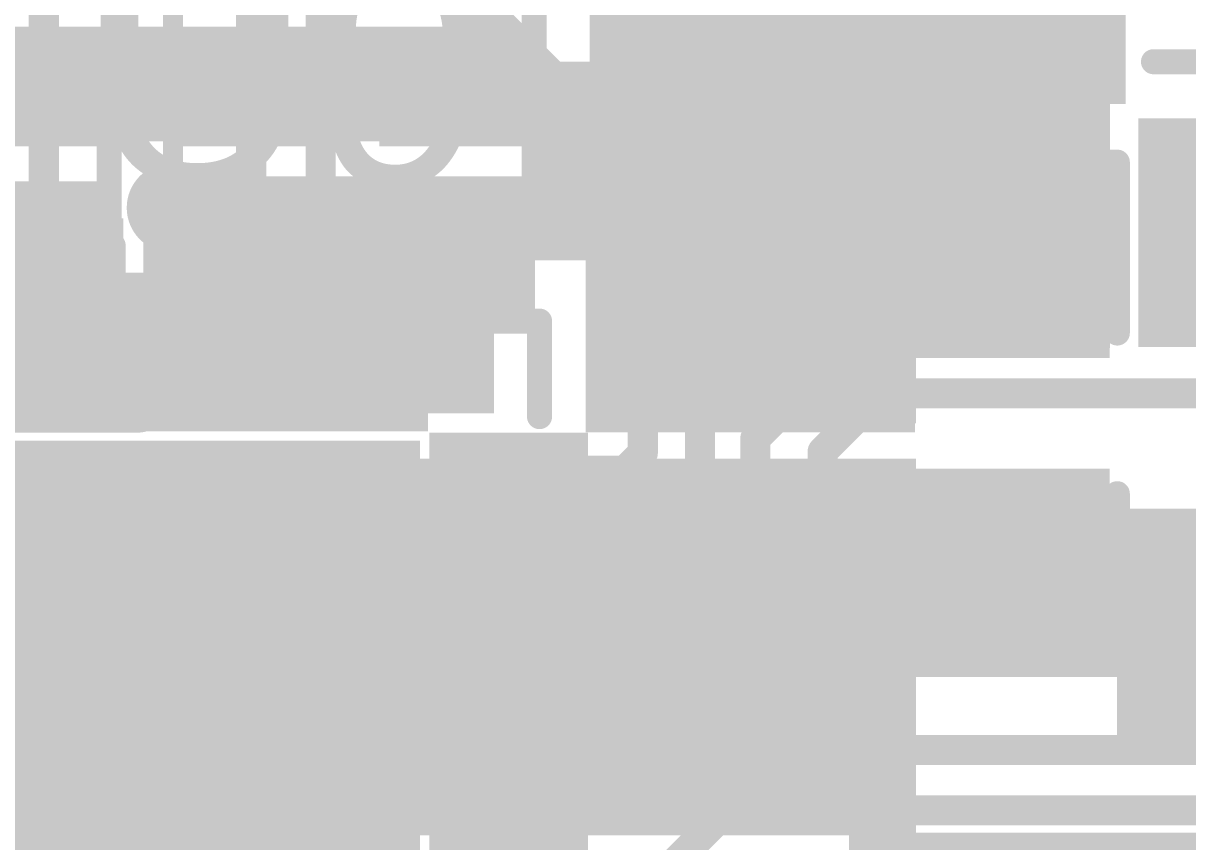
# Model space of a CAD drawing. Header units: millimetres. Extents: x -0.39 to 4.37, y -0.38 to 3.54.
# Drawn here: x 1.8051 to 2.0369, y 0.3816 to 0.5445 of the extents above; entities that cross this region are included whole.
import ezdxf

# ---------------------------------------------------------------- set-up
doc = ezdxf.new("R2010")
doc.units = ezdxf.units.MM
doc.header["$MEASUREMENT"] = 0
for name, color, linetype in [('BottomLayer', 5, 'Continuous'), ('BottomPaste', 16, 'Continuous'), ('BottomSolder', 6, 'Continuous'), ('TopLayer', 1, 'Continuous'), ('TopOverlay', 2, 'Continuous'), ('TopPaste', 8, 'Continuous'), ('TopSolder', 216, 'Continuous'), ('ViaHoleLayer', 16, 'Continuous')]:
    doc.layers.add(name, color=color, linetype=linetype)
doc.styles.add('Arial', font='', dxfattribs={"height": 0.2})
doc.styles.get('Arial').set_extended_font_data('Arial')

# ---------------------------------------------------------------- blocks, each defined once
blk = doc.blocks.new('MHP0302_2R2M_5')
at = {"layer": 'TopLayer'}
for points in [[(-0.08267715, 0.0393701), (-0.02362205, 0.0393701), (-0.02362205, -0.0393701), (-0.08267715, -0.0393701)], [(0.02362205, 0.0393701), (0.08267715, 0.0393701), (0.08267715, -0.0393701), (0.02362205, -0.0393701)]]:
    blk.add_hatch(color=1, dxfattribs=at).paths.add_polyline_path(points)
at = {"layer": 'TopPaste'}
for points in [[(-0.08267715, 0.0393701), (-0.02362205, 0.0393701), (-0.02362205, -0.0393701), (-0.08267715, -0.0393701)], [(0.02362205, 0.0393701), (0.08267715, 0.0393701), (0.08267715, -0.0393701), (0.02362205, -0.0393701)]]:
    blk.add_hatch(color=8, dxfattribs=at).paths.add_polyline_path(points)
at = {"layer": 'TopSolder'}
for points in [[(-0.08667715, 0.0433701), (-0.01962205, 0.0433701), (-0.01962205, -0.0433701), (-0.08667715, -0.0433701)], [(0.01962205, 0.0433701), (0.08667715, 0.0433701), (0.08667715, -0.0433701), (0.01962205, -0.0433701)]]:
    blk.add_hatch(color=216, dxfattribs=at).paths.add_polyline_path(points)
at = {"layer": 'TopOverlay', "const_width": 0.005}
for points in [[(-0.0639291, 0.0590551), (0, 0.0590551)], [(-0.0639291, 0.0590551), (-0.0639291, 0.0480709)], [(0, 0.0590551), (0.064, 0.0590551)], [(0.0639291, 0.0590551), (0.0639291, 0.0480709)], [(-0.0639291, -0.0480709), (-0.0639291, -0.0590551)], [(0.0639291, -0.0480709), (0.0639291, -0.0590551)], [(-0.0639291, -0.0590551), (0, -0.0590551)], [(0, -0.0590551), (0.064, -0.0590551)]]:
    blk.add_lwpolyline(points, dxfattribs=at)
at = {"layer": 'TopOverlay', "const_width": 0.0025}
for points in [[(-0.0651791, 0.0590551, 1), (-0.0626791, 0.0590551, 1)], [(-0.0651791, 0.0590551, 1), (-0.0626791, 0.0590551, 1)], [(-0.00125, 0.0590551, 1), (0.00125, 0.0590551, 1)], [(-0.00125, 0.0590551, 1), (0.00125, 0.0590551, 1)], [(0.0626791, 0.0590551, 1), (0.0651791, 0.0590551, 1)], [(0.06275, 0.0590551, 1), (0.06525, 0.0590551, 1)], [(-0.0651791, 0.0480709, 1), (-0.0626791, 0.0480709, 1)], [(0.0626791, 0.0480709, 1), (0.0651791, 0.0480709, 1)], [(-0.0651791, -0.0480709, 1), (-0.0626791, -0.0480709, 1)], [(0.0626791, -0.0480709, 1), (0.0651791, -0.0480709, 1)], [(-0.0651791, -0.0590551, 1), (-0.0626791, -0.0590551, 1)], [(-0.0651791, -0.0590551, 1), (-0.0626791, -0.0590551, 1)], [(-0.00125, -0.0590551, 1), (0.00125, -0.0590551, 1)], [(-0.00125, -0.0590551, 1), (0.00125, -0.0590551, 1)], [(0.0626791, -0.0590551, 1), (0.0651791, -0.0590551, 1)], [(0.06275, -0.0590551, 1), (0.06525, -0.0590551, 1)]]:
    blk.add_lwpolyline(points, format="xyb", close=True, dxfattribs=at)
blk = doc.blocks.new('68_QFN__7_7__323')
at = {"layer": 'TopLayer'}
for points in [[(-0.113779, 0.122047), (-0.113779, 0.145669), (-0.1066924, 0.145669), (-0.1066924, 0.122047)], [(-0.100001, 0.122047), (-0.100001, 0.145669), (-0.0929144, 0.145669), (-0.0929144, 0.122047)], [(-0.086221, 0.122047), (-0.086221, 0.145669), (-0.0791344, 0.145669), (-0.0791344, 0.122047)], [(-0.072441, 0.122047), (-0.072441, 0.145669), (-0.0653544, 0.145669), (-0.0653544, 0.122047)], [(-0.058661, 0.122047), (-0.058661, 0.145669), (-0.0515744, 0.145669), (-0.0515744, 0.122047)], [(-0.044881, 0.122047), (-0.044881, 0.145669), (-0.0377944, 0.145669), (-0.0377944, 0.122047)], [(-0.1456687, 0.1137793), (-0.1220467, 0.1137793), (-0.1220467, 0.1066927), (-0.1456687, 0.1066927)], [(0.112205, -0.1122047), (-0.1122044, -0.1122047), (-0.1122044, 0.1122047), (0.112205, 0.1122047)], [(-0.1456687, 0.0999993), (-0.1220467, 0.0999993), (-0.1220467, 0.0929127), (-0.1456687, 0.0929127)], [(-0.1456687, 0.0862213), (-0.1220467, 0.0862213), (-0.1220467, 0.0791347), (-0.1456687, 0.0791347)], [(-0.1456687, 0.0724413), (-0.1220467, 0.0724413), (-0.1220467, 0.0653547), (-0.1456687, 0.0653547)], [(-0.1456687, 0.0586613), (-0.1220467, 0.0586613), (-0.1220467, 0.0515747), (-0.1456687, 0.0515747)], [(-0.1456687, 0.0448813), (-0.1220467, 0.0448813), (-0.1220467, 0.0377947), (-0.1456687, 0.0377947)]]:
    blk.add_hatch(color=1, dxfattribs=at).paths.add_polyline_path(points)
at = {"layer": 'TopPaste'}
for points in [[(-0.113779, 0.122047), (-0.113779, 0.145669), (-0.1066924, 0.145669), (-0.1066924, 0.122047)], [(-0.100001, 0.122047), (-0.100001, 0.145669), (-0.0929144, 0.145669), (-0.0929144, 0.122047)], [(-0.086221, 0.122047), (-0.086221, 0.145669), (-0.0791344, 0.145669), (-0.0791344, 0.122047)], [(-0.072441, 0.122047), (-0.072441, 0.145669), (-0.0653544, 0.145669), (-0.0653544, 0.122047)], [(-0.058661, 0.122047), (-0.058661, 0.145669), (-0.0515744, 0.145669), (-0.0515744, 0.122047)], [(-0.044881, 0.122047), (-0.044881, 0.145669), (-0.0377944, 0.145669), (-0.0377944, 0.122047)], [(-0.1456687, 0.1137793), (-0.1220467, 0.1137793), (-0.1220467, 0.1066927), (-0.1456687, 0.1066927)], [(0.112205, -0.1122047), (-0.1122044, -0.1122047), (-0.1122044, 0.1122047), (0.112205, 0.1122047)], [(-0.1456687, 0.0999993), (-0.1220467, 0.0999993), (-0.1220467, 0.0929127), (-0.1456687, 0.0929127)], [(-0.1456687, 0.0862213), (-0.1220467, 0.0862213), (-0.1220467, 0.0791347), (-0.1456687, 0.0791347)], [(-0.1456687, 0.0724413), (-0.1220467, 0.0724413), (-0.1220467, 0.0653547), (-0.1456687, 0.0653547)], [(-0.1456687, 0.0586613), (-0.1220467, 0.0586613), (-0.1220467, 0.0515747), (-0.1456687, 0.0515747)], [(-0.1456687, 0.0448813), (-0.1220467, 0.0448813), (-0.1220467, 0.0377947), (-0.1456687, 0.0377947)]]:
    blk.add_hatch(color=8, dxfattribs=at).paths.add_polyline_path(points)
at = {"layer": 'TopSolder'}
for points in [[(-0.117779, 0.118047), (-0.117779, 0.149669), (-0.1026924, 0.149669), (-0.1026924, 0.118047)], [(-0.104001, 0.118047), (-0.104001, 0.149669), (-0.0889144, 0.149669), (-0.0889144, 0.118047)], [(-0.090221, 0.118047), (-0.090221, 0.149669), (-0.0751344, 0.149669), (-0.0751344, 0.118047)], [(-0.076441, 0.118047), (-0.076441, 0.149669), (-0.0613544, 0.149669), (-0.0613544, 0.118047)], [(-0.062661, 0.118047), (-0.062661, 0.149669), (-0.0475744, 0.149669), (-0.0475744, 0.118047)], [(-0.048881, 0.118047), (-0.048881, 0.149669), (-0.0337944, 0.149669), (-0.0337944, 0.118047)], [(-0.1496687, 0.1177793), (-0.1180467, 0.1177793), (-0.1180467, 0.1026927), (-0.1496687, 0.1026927)], [(0.116205, -0.1162047), (-0.1162044, -0.1162047), (-0.1162044, 0.1162047), (0.116205, 0.1162047)], [(-0.1496687, 0.1039993), (-0.1180467, 0.1039993), (-0.1180467, 0.0889127), (-0.1496687, 0.0889127)], [(-0.1496687, 0.0902213), (-0.1180467, 0.0902213), (-0.1180467, 0.0751347), (-0.1496687, 0.0751347)], [(-0.1496687, 0.0764413), (-0.1180467, 0.0764413), (-0.1180467, 0.0613547), (-0.1496687, 0.0613547)], [(-0.1496687, 0.0626613), (-0.1180467, 0.0626613), (-0.1180467, 0.0475747), (-0.1496687, 0.0475747)], [(-0.1496687, 0.0488813), (-0.1180467, 0.0488813), (-0.1180467, 0.0337947), (-0.1496687, 0.0337947)]]:
    blk.add_hatch(color=216, dxfattribs=at).paths.add_polyline_path(points)
at = {"layer": 'TopOverlay', "const_width": 0.005}
for points in [[(-0.1399997, 0.124), (-0.1399997, 0.14)], [(-0.1209997, 0.14), (-0.1399997, 0.14)]]:
    blk.add_lwpolyline(points, dxfattribs=at)
at = {"layer": 'TopOverlay'}
for points, const_width in [([(-0.1412497, 0.14, 1), (-0.1387497, 0.14, 1)], 0.0025), ([(-0.1412497, 0.14, 1), (-0.1387497, 0.14, 1)], 0.0025), ([(-0.1222497, 0.14, 1), (-0.1197497, 0.14, 1)], 0.0025), ([(-0.1412497, 0.124, 1), (-0.1387497, 0.124, 1)], 0.0025), ([(-0.154, 0.111, 1), (-0.156, 0.111, 1)], 0.01), ([(-0.1585, 0.111, 1), (-0.1535, 0.111, 1)], 0.005), ([(-0.1565, 0.111, 1), (-0.1515, 0.111, 1)], 0.005)]:
    blk.add_lwpolyline(points, format="xyb", close=True, dxfattribs=dict(at, const_width=const_width))
blk = doc.blocks.new('RES0603_347')
at = {"layer": 'TopLayer'}
for points in [[(-0.015, 0.0175), (-0.015, -0.0175), (-0.045, -0.0175), (-0.045, 0.0175)], [(0.045, 0.0175), (0.045, -0.0175), (0.015, -0.0175), (0.015, 0.0175)]]:
    blk.add_hatch(color=1, dxfattribs=at).paths.add_polyline_path(points)
at = {"layer": 'TopPaste'}
for points in [[(-0.015, 0.0175), (-0.015, -0.0175), (-0.045, -0.0175), (-0.045, 0.0175)], [(0.045, 0.0175), (0.045, -0.0175), (0.015, -0.0175), (0.015, 0.0175)]]:
    blk.add_hatch(color=8, dxfattribs=at).paths.add_polyline_path(points)
at = {"layer": 'TopSolder'}
for points in [[(-0.011, 0.0215), (-0.011, -0.0215), (-0.049, -0.0215), (-0.049, 0.0215)], [(0.049, 0.0215), (0.049, -0.0215), (0.011, -0.0215), (0.011, 0.0215)]]:
    blk.add_hatch(color=216, dxfattribs=at).paths.add_polyline_path(points)
at = {"layer": 'TopOverlay', "const_width": 0.005}
for points in [[(0.048, 0.021), (-0.048, 0.021)], [(-0.048, -0.021), (-0.048, 0.021)], [(0.048, -0.021), (0.048, 0.021)], [(0.048, -0.021), (-0.048, -0.021)]]:
    blk.add_lwpolyline(points, dxfattribs=at)
at = {"layer": 'TopOverlay', "const_width": 0.0025}
for points in [[(-0.04925, 0.021, 1), (-0.04675, 0.021, 1)], [(-0.04925, 0.021, 1), (-0.04675, 0.021, 1)], [(0.04675, 0.021, 1), (0.04925, 0.021, 1)], [(0.04675, 0.021, 1), (0.04925, 0.021, 1)], [(-0.04925, -0.021, 1), (-0.04675, -0.021, 1)], [(-0.04925, -0.021, 1), (-0.04675, -0.021, 1)], [(0.04675, -0.021, 1), (0.04925, -0.021, 1)], [(0.04675, -0.021, 1), (0.04925, -0.021, 1)]]:
    blk.add_lwpolyline(points, format="xyb", close=True, dxfattribs=at)
blk = doc.blocks.new('CAP0805_B_359')
at = {"layer": 'BottomLayer'}
for points in [[(-0.06, 0.03), (-0.02, 0.03), (-0.02, -0.03), (-0.06, -0.03)], [(0.02, 0.03), (0.06, 0.03), (0.06, -0.03), (0.02, -0.03)]]:
    blk.add_hatch(color=5, dxfattribs=at).paths.add_polyline_path(points)
at = {"layer": 'BottomPaste'}
for points in [[(-0.06, 0.03), (-0.02, 0.03), (-0.02, -0.03), (-0.06, -0.03)], [(0.02, 0.03), (0.06, 0.03), (0.06, -0.03), (0.02, -0.03)]]:
    blk.add_hatch(color=16, dxfattribs=at).paths.add_polyline_path(points)
at = {"layer": 'BottomSolder'}
for points in [[(-0.0627559, 0.0327559), (-0.0172441, 0.0327559), (-0.0172441, -0.0327559), (-0.0627559, -0.0327559)], [(0.0172441, 0.0327559), (0.0627559, 0.0327559), (0.0627559, -0.0327559), (0.0172441, -0.0327559)]]:
    blk.add_hatch(color=6, dxfattribs=at).paths.add_polyline_path(points)
blk = doc.blocks.new('CAP0805_B_361')
at = {"layer": 'BottomLayer'}
for points in [[(-0.06, 0.03), (-0.02, 0.03), (-0.02, -0.03), (-0.06, -0.03)], [(0.02, 0.03), (0.06, 0.03), (0.06, -0.03), (0.02, -0.03)]]:
    blk.add_hatch(color=5, dxfattribs=at).paths.add_polyline_path(points)
at = {"layer": 'BottomPaste'}
for points in [[(-0.06, 0.03), (-0.02, 0.03), (-0.02, -0.03), (-0.06, -0.03)], [(0.02, 0.03), (0.06, 0.03), (0.06, -0.03), (0.02, -0.03)]]:
    blk.add_hatch(color=16, dxfattribs=at).paths.add_polyline_path(points)
at = {"layer": 'BottomSolder'}
for points in [[(-0.0627559, 0.0327559), (-0.0172441, 0.0327559), (-0.0172441, -0.0327559), (-0.0627559, -0.0327559)], [(0.0172441, 0.0327559), (0.0627559, 0.0327559), (0.0627559, -0.0327559), (0.0172441, -0.0327559)]]:
    blk.add_hatch(color=6, dxfattribs=at).paths.add_polyline_path(points)
blk = doc.blocks.new('NX3215SA_32_768K_STD_MUA_8_367')
at = {"layer": 'TopLayer'}
for points in [[(-0.06889705, 0.03543305), (-0.02952695, 0.03543305), (-0.02952695, -0.03543305), (-0.06889705, -0.03543305)], [(0.02952695, 0.03543305), (0.06889705, 0.03543305), (0.06889705, -0.03543305), (0.02952695, -0.03543305)]]:
    blk.add_hatch(color=1, dxfattribs=at).paths.add_polyline_path(points)
at = {"layer": 'TopPaste'}
for points in [[(-0.06889705, 0.03543305), (-0.02952695, 0.03543305), (-0.02952695, -0.03543305), (-0.06889705, -0.03543305)], [(0.02952695, 0.03543305), (0.06889705, 0.03543305), (0.06889705, -0.03543305), (0.02952695, -0.03543305)]]:
    blk.add_hatch(color=8, dxfattribs=at).paths.add_polyline_path(points)
at = {"layer": 'TopSolder'}
for points in [[(-0.07289705, 0.03943305), (-0.02552695, 0.03943305), (-0.02552695, -0.03943305), (-0.07289705, -0.03943305)], [(0.02552695, 0.03943305), (0.07289705, 0.03943305), (0.07289705, -0.03943305), (0.02552695, -0.03943305)]]:
    blk.add_hatch(color=216, dxfattribs=at).paths.add_polyline_path(points)
at = {"layer": 'TopOverlay', "const_width": 0.005}
for points in [[(-0.02, 0.031), (0.02, 0.031)], [(-0.02, -0.031), (0.02, -0.031)]]:
    blk.add_lwpolyline(points, dxfattribs=at)
at = {"layer": 'TopOverlay', "const_width": 0.0025}
for points in [[(-0.02125, 0.031, 1), (-0.01875, 0.031, 1)], [(0.01875, 0.031, 1), (0.02125, 0.031, 1)], [(-0.02125, -0.031, 1), (-0.01875, -0.031, 1)], [(0.01875, -0.031, 1), (0.02125, -0.031, 1)]]:
    blk.add_lwpolyline(points, format="xyb", close=True, dxfattribs=at)
blk = doc.blocks.new('C__0402_B_519')
at = {"layer": 'BottomLayer'}
for points in [[(-0.009500000000000001, 0.0125), (-0.009499999999999998, -0.0125), (-0.0275, -0.0125), (-0.0275, 0.0125)], [(0.0275, 0.0125), (0.0275, -0.0125), (0.009500000000000001, -0.0125), (0.009499999999999998, 0.0125)]]:
    blk.add_hatch(color=5, dxfattribs=at).paths.add_polyline_path(points)
at = {"layer": 'BottomPaste'}
for points in [[(-0.009500000000000001, 0.0125), (-0.009499999999999998, -0.0125), (-0.0275, -0.0125), (-0.0275, 0.0125)], [(0.0275, 0.0125), (0.0275, -0.0125), (0.009500000000000001, -0.0125), (0.009499999999999998, 0.0125)]]:
    blk.add_hatch(color=16, dxfattribs=at).paths.add_polyline_path(points)
at = {"layer": 'BottomSolder'}
for points in [[(-0.007137800000000001, 0.0148622), (-0.007137799999999999, -0.0148622), (-0.0298622, -0.0148622), (-0.0298622, 0.0148622)], [(0.0298622, 0.0148622), (0.0298622, -0.0148622), (0.007137800000000001, -0.0148622), (0.007137799999999999, 0.0148622)]]:
    blk.add_hatch(color=6, dxfattribs=at).paths.add_polyline_path(points)
blk = doc.blocks.new('C__0402_B_529')
at = {"layer": 'BottomLayer'}
for points in [[(-0.009500000000000001, 0.0125), (-0.009499999999999998, -0.0125), (-0.0275, -0.0125), (-0.0275, 0.0125)], [(0.0275, 0.0125), (0.0275, -0.0125), (0.009500000000000001, -0.0125), (0.009499999999999998, 0.0125)]]:
    blk.add_hatch(color=5, dxfattribs=at).paths.add_polyline_path(points)
at = {"layer": 'BottomPaste'}
for points in [[(-0.009500000000000001, 0.0125), (-0.009499999999999998, -0.0125), (-0.0275, -0.0125), (-0.0275, 0.0125)], [(0.0275, 0.0125), (0.0275, -0.0125), (0.009500000000000001, -0.0125), (0.009499999999999998, 0.0125)]]:
    blk.add_hatch(color=16, dxfattribs=at).paths.add_polyline_path(points)
at = {"layer": 'BottomSolder'}
for points in [[(-0.007137800000000001, 0.0148622), (-0.007137799999999999, -0.0148622), (-0.0298622, -0.0148622), (-0.0298622, 0.0148622)], [(0.0298622, 0.0148622), (0.0298622, -0.0148622), (0.007137800000000001, -0.0148622), (0.007137799999999999, 0.0148622)]]:
    blk.add_hatch(color=6, dxfattribs=at).paths.add_polyline_path(points)
blk = doc.blocks.new('C__0402_B_530')
at = {"layer": 'BottomLayer'}
for points in [[(-0.009500000000000001, 0.0125), (-0.009499999999999998, -0.0125), (-0.0275, -0.0125), (-0.0275, 0.0125)], [(0.0275, 0.0125), (0.0275, -0.0125), (0.009500000000000001, -0.0125), (0.009499999999999998, 0.0125)]]:
    blk.add_hatch(color=5, dxfattribs=at).paths.add_polyline_path(points)
at = {"layer": 'BottomPaste'}
for points in [[(-0.009500000000000001, 0.0125), (-0.009499999999999998, -0.0125), (-0.0275, -0.0125), (-0.0275, 0.0125)], [(0.0275, 0.0125), (0.0275, -0.0125), (0.009500000000000001, -0.0125), (0.009499999999999998, 0.0125)]]:
    blk.add_hatch(color=16, dxfattribs=at).paths.add_polyline_path(points)
at = {"layer": 'BottomSolder'}
for points in [[(-0.007137800000000001, 0.0148622), (-0.007137799999999999, -0.0148622), (-0.0298622, -0.0148622), (-0.0298622, 0.0148622)], [(0.0298622, 0.0148622), (0.0298622, -0.0148622), (0.007137800000000001, -0.0148622), (0.007137799999999999, 0.0148622)]]:
    blk.add_hatch(color=6, dxfattribs=at).paths.add_polyline_path(points)
blk = doc.blocks.new('CAP0805_B_540')
at = {"layer": 'BottomLayer'}
for points in [[(-0.06, 0.03), (-0.02, 0.03), (-0.02, -0.03), (-0.06, -0.03)], [(0.02, 0.03), (0.06, 0.03), (0.06, -0.03), (0.02, -0.03)]]:
    blk.add_hatch(color=5, dxfattribs=at).paths.add_polyline_path(points)
at = {"layer": 'BottomPaste'}
for points in [[(-0.06, 0.03), (-0.02, 0.03), (-0.02, -0.03), (-0.06, -0.03)], [(0.02, 0.03), (0.06, 0.03), (0.06, -0.03), (0.02, -0.03)]]:
    blk.add_hatch(color=16, dxfattribs=at).paths.add_polyline_path(points)
at = {"layer": 'BottomSolder'}
for points in [[(-0.0627559, 0.0327559), (-0.0172441, 0.0327559), (-0.0172441, -0.0327559), (-0.0627559, -0.0327559)], [(0.0172441, 0.0327559), (0.0627559, 0.0327559), (0.0627559, -0.0327559), (0.0172441, -0.0327559)]]:
    blk.add_hatch(color=6, dxfattribs=at).paths.add_polyline_path(points)
blk = doc.blocks.new('CAP0805_B_541')
at = {"layer": 'BottomLayer'}
for points in [[(-0.06, 0.03), (-0.02, 0.03), (-0.02, -0.03), (-0.06, -0.03)], [(0.02, 0.03), (0.06, 0.03), (0.06, -0.03), (0.02, -0.03)]]:
    blk.add_hatch(color=5, dxfattribs=at).paths.add_polyline_path(points)
at = {"layer": 'BottomPaste'}
for points in [[(-0.06, 0.03), (-0.02, 0.03), (-0.02, -0.03), (-0.06, -0.03)], [(0.02, 0.03), (0.06, 0.03), (0.06, -0.03), (0.02, -0.03)]]:
    blk.add_hatch(color=16, dxfattribs=at).paths.add_polyline_path(points)
at = {"layer": 'BottomSolder'}
for points in [[(-0.0627559, 0.0327559), (-0.0172441, 0.0327559), (-0.0172441, -0.0327559), (-0.0627559, -0.0327559)], [(0.0172441, 0.0327559), (0.0627559, 0.0327559), (0.0627559, -0.0327559), (0.0172441, -0.0327559)]]:
    blk.add_hatch(color=6, dxfattribs=at).paths.add_polyline_path(points)
blk = doc.blocks.new('C__0603_547')
at = {"layer": 'TopLayer'}
for points in [[(-0.045, -0.0175), (-0.045, 0.0175), (-0.015, 0.0175), (-0.015, -0.0175)], [(0.015, -0.0175), (0.015, 0.0175), (0.045, 0.0175), (0.045, -0.0175)]]:
    blk.add_hatch(color=1, dxfattribs=at).paths.add_polyline_path(points)
at = {"layer": 'TopPaste'}
for points in [[(-0.045, -0.0175), (-0.045, 0.0175), (-0.015, 0.0175), (-0.015, -0.0175)], [(0.015, -0.0175), (0.015, 0.0175), (0.045, 0.0175), (0.045, -0.0175)]]:
    blk.add_hatch(color=8, dxfattribs=at).paths.add_polyline_path(points)
at = {"layer": 'TopSolder'}
for points in [[(-0.049, -0.0215), (-0.049, 0.0215), (-0.011, 0.0215), (-0.011, -0.0215)], [(0.011, -0.0215), (0.011, 0.0215), (0.049, 0.0215), (0.049, -0.0215)]]:
    blk.add_hatch(color=216, dxfattribs=at).paths.add_polyline_path(points)
at = {"layer": 'TopOverlay', "const_width": 0.005}
for points in [[(-0.05, -0.023), (-0.05, 0.023)], [(-0.016, 0.023), (-0.05, 0.023)], [(0.05, 0.023), (0.016, 0.023)], [(0.05, -0.023), (0.05, 0.023)], [(-0.016, -0.023), (-0.05, -0.023)], [(0.05, -0.023), (0.016, -0.023)]]:
    blk.add_lwpolyline(points, dxfattribs=at)
at = {"layer": 'TopOverlay', "const_width": 0.0025}
for points in [[(-0.05125, 0.023, 1), (-0.04875, 0.023, 1)], [(-0.05125, 0.023, 1), (-0.04875, 0.023, 1)], [(-0.01725, 0.023, 1), (-0.01475, 0.023, 1)], [(0.01475, 0.023, 1), (0.01725, 0.023, 1)], [(0.04875, 0.023, 1), (0.05125, 0.023, 1)], [(0.04875, 0.023, 1), (0.05125, 0.023, 1)], [(-0.05125, -0.023, 1), (-0.04875, -0.023, 1)], [(-0.05125, -0.023, 1), (-0.04875, -0.023, 1)], [(-0.01725, -0.023, 1), (-0.01475, -0.023, 1)], [(0.01475, -0.023, 1), (0.01725, -0.023, 1)], [(0.04875, -0.023, 1), (0.05125, -0.023, 1)], [(0.04875, -0.023, 1), (0.05125, -0.023, 1)]]:
    blk.add_lwpolyline(points, format="xyb", close=True, dxfattribs=at)

msp = doc.modelspace()

# ---------------------------------------------------------------- hatches: boundary and pattern name
at = {"layer": 'BottomLayer'}
for points in [[(1.9178225, 0.4648222), (1.9828225, 0.4648222), (1.9828225, 0.565), (1.9178225, 0.565)], [(1.9058225, 0.5438222), (1.7570001, 0.5438222), (1.7570001, 0.521), (1.9058225, 0.521)], [(1.789, 0.483), (1.824, 0.483), (1.824, 0.513), (1.789, 0.513)], [(1.829, 0.483), (1.907, 0.483), (1.907, 0.514), (1.829, 0.514)], [(1.8018225, 0.3828222), (1.9828225, 0.3828222), (1.9828225, 0.4578222), (1.8018225, 0.4578222)], [(2.0228225, 0.3998222), (2.0888225, 0.3998222), (2.0888225, 0.4478222), (2.0228225, 0.4478222)]]:
    msp.add_hatch(color=5, dxfattribs=at).paths.add_polyline_path(points)
h = msp.add_hatch(color=5, dxfattribs=at)
edge = h.paths.add_edge_path()
edge.add_arc((1.947, 0.545), 0.0059055, 0, 360)
h = msp.add_hatch(color=5, dxfattribs=at)
edge = h.paths.add_edge_path()
edge.add_arc((1.8346252, 0.5077662), 0.0049212, 0, 360)
h = msp.add_hatch(color=5, dxfattribs=at)
edge = h.paths.add_edge_path()
edge.add_arc((1.8908225, 0.4938222), 0.0059055, 0, 360)
h = msp.add_hatch(color=5, dxfattribs=at)
edge = h.paths.add_edge_path()
edge.add_arc((1.9998685, 0.4368302), 0.0059055, 0, 360)
h = msp.add_hatch(color=5, dxfattribs=at)
edge = h.paths.add_edge_path()
edge.add_arc((1.8198225, 0.4068222), 0.0049212, 0, 360)
at = {"layer": 'BottomSolder'}
h = msp.add_hatch(color=6, dxfattribs=at)
edge = h.paths.add_edge_path()
edge.add_arc((1.947, 0.545), 0.0099055, 0, 360)
h = msp.add_hatch(color=6, dxfattribs=at)
edge = h.paths.add_edge_path()
edge.add_arc((1.8346252, 0.5077662), 0.0089212, 0, 360)
h = msp.add_hatch(color=6, dxfattribs=at)
edge = h.paths.add_edge_path()
edge.add_arc((1.8908225, 0.4938222), 0.0099055, 0, 360)
h = msp.add_hatch(color=6, dxfattribs=at)
edge = h.paths.add_edge_path()
edge.add_arc((1.9998685, 0.4368302), 0.0099055, 0, 360)
h = msp.add_hatch(color=6, dxfattribs=at)
edge = h.paths.add_edge_path()
edge.add_arc((1.8198225, 0.4068222), 0.0089212, 0, 360)
at = {"layer": 'TopLayer'}
for points in [[(1.9794445, 0.4798222), (2.0214445, 0.4798222), (2.0214445, 0.6038222), (1.9794445, 0.6038222)], [(1.8748225, 0.4668222), (1.8988225, 0.4668222), (1.8988225, 0.4998222), (1.8748225, 0.4998222)]]:
    msp.add_hatch(color=1, dxfattribs=at).paths.add_polyline_path(points)
h = msp.add_hatch(color=1, dxfattribs=at)
edge = h.paths.add_edge_path()
edge.add_arc((1.947, 0.545), 0.0059055, 0, 360)
h = msp.add_hatch(color=1, dxfattribs=at)
edge = h.paths.add_edge_path()
edge.add_arc((1.8346252, 0.5077662), 0.0049212, 0, 360)
h = msp.add_hatch(color=1, dxfattribs=at)
edge = h.paths.add_edge_path()
edge.add_arc((1.8908225, 0.4938222), 0.0059055, 0, 360)
h = msp.add_hatch(color=1, dxfattribs=at)
edge = h.paths.add_edge_path()
edge.add_arc((1.9998685, 0.4368302), 0.0059055, 0, 360)
h = msp.add_hatch(color=1, dxfattribs=at)
edge = h.paths.add_edge_path()
edge.add_arc((1.8198225, 0.4068222), 0.0049212, 0, 360)
at = {"layer": 'TopSolder'}
h = msp.add_hatch(color=216, dxfattribs=at)
edge = h.paths.add_edge_path()
edge.add_arc((1.947, 0.545), 0.0099055, 0, 360)
h = msp.add_hatch(color=216, dxfattribs=at)
edge = h.paths.add_edge_path()
edge.add_arc((1.8346252, 0.5077662), 0.0089212, 0, 360)
h = msp.add_hatch(color=216, dxfattribs=at)
edge = h.paths.add_edge_path()
edge.add_arc((1.8908225, 0.4938222), 0.0099055, 0, 360)
h = msp.add_hatch(color=216, dxfattribs=at)
edge = h.paths.add_edge_path()
edge.add_arc((1.9998685, 0.4368302), 0.0099055, 0, 360)
h = msp.add_hatch(color=216, dxfattribs=at)
edge = h.paths.add_edge_path()
edge.add_arc((1.8198225, 0.4068222), 0.0089212, 0, 360)
at = {"layer": 'ViaHoleLayer'}
h = msp.add_hatch(color=16, dxfattribs=at)
edge = h.paths.add_edge_path()
edge.add_arc((1.947, 0.545), 0.003937, 0, 360)
h = msp.add_hatch(color=16, dxfattribs=at)
edge = h.paths.add_edge_path()
edge.add_arc((1.8346252, 0.5077662), 0.003937, 0, 360)
h = msp.add_hatch(color=16, dxfattribs=at)
edge = h.paths.add_edge_path()
edge.add_arc((1.8908225, 0.4938222), 0.003937, 0, 360)
h = msp.add_hatch(color=16, dxfattribs=at)
edge = h.paths.add_edge_path()
edge.add_arc((1.9998685, 0.4368302), 0.003937, 0, 360)
h = msp.add_hatch(color=16, dxfattribs=at)
edge = h.paths.add_edge_path()
edge.add_arc((1.8198225, 0.4068222), 0.003937, 0, 360)

# ---------------------------------------------------------------- linework, layer by layer
at = {"layer": 'BottomLayer'}
for points, const_width in [([(1.8883224, 0.5323222), (1.8893224, 0.5313222)], 0.02), ([(1.8893224, 0.5313222), (1.8908224, 0.5313222)], 0.02), ([(1.835, 0.489), (1.8445, 0.4985)], 0.012), ([(1.8445, 0.4985), (1.868, 0.4985)], 0.012), ([(1.863, 0.4943222), (1.8903225, 0.4943222)], 0.02), ([(1.8903225, 0.4943222), (1.8908225, 0.4938222)], 0.02), ([(1.859, 0.4903222), (1.863, 0.4943222)], 0.012), ([(1.835, 0.4760295), (1.835, 0.489)], 0.012), ([(1.8279705, 0.469), (1.835, 0.4760295)], 0.012), ([(1.781515, 0.469), (1.8279705, 0.469)], 0.012), ([(1.8188225, 0.4068222), (1.8198225, 0.4068222)], 0.022), ([(1.8961847, 0.4061844), (1.8978225, 0.4078222)], 0.02), ([(1.8961847, 0.3418222), (1.8961847, 0.4061844)], 0.02)]:
    msp.add_lwpolyline(points, dxfattribs=dict(at, const_width=const_width))
for points, const_width in [([(1.8833224, 0.5323222, 1), (1.8933224, 0.5323222, 1)], 0.01), ([(1.8843224, 0.5313222, 1), (1.8943224, 0.5313222, 1)], 0.01), ([(1.8843224, 0.5313222, 1), (1.8943224, 0.5313222, 1)], 0.01), ([(1.8858224, 0.5313222, 1), (1.8958224, 0.5313222, 1)], 0.01), ([(1.8415, 0.4985, 1), (1.8475, 0.4985, 1)], 0.006), ([(1.8415, 0.4985, 1), (1.8475, 0.4985, 1)], 0.006), ([(1.858, 0.4943222, 1), (1.868, 0.4943222, 1)], 0.01), ([(1.865, 0.4985, 1), (1.871, 0.4985, 1)], 0.006), ([(1.8853225, 0.4943222, 1), (1.8953225, 0.4943222, 1)], 0.01), ([(1.8853225, 0.4943222, 1), (1.8953225, 0.4943222, 1)], 0.01), ([(1.8858225, 0.4938222, 1), (1.8958225, 0.4938222, 1)], 0.01), ([(1.86, 0.4943222, 1), (1.866, 0.4943222, 1)], 0.006), ([(1.856, 0.4903222, 1), (1.862, 0.4903222, 1)], 0.006), ([(1.832, 0.489, 1), (1.838, 0.489, 1)], 0.006), ([(1.832, 0.489, 1), (1.838, 0.489, 1)], 0.006), ([(1.832, 0.4760295, 1), (1.838, 0.4760295, 1)], 0.006), ([(1.832, 0.4760295, 1), (1.838, 0.4760295, 1)], 0.006), ([(1.8249705, 0.469, 1), (1.8309705, 0.469, 1)], 0.006), ([(1.8249705, 0.469, 1), (1.8309705, 0.469, 1)], 0.006), ([(1.8133225, 0.4068222, 1), (1.8243225, 0.4068222, 1)], 0.011), ([(1.8143225, 0.4068222, 1), (1.8253225, 0.4068222, 1)], 0.011), ([(1.8928225, 0.4078222, 1), (1.9028225, 0.4078222, 1)], 0.01), ([(1.8911847, 0.4061844, 1), (1.9011847, 0.4061844, 1)], 0.01), ([(1.8911847, 0.4061844, 1), (1.9011847, 0.4061844, 1)], 0.01)]:
    msp.add_lwpolyline(points, format="xyb", close=True, dxfattribs=dict(at, const_width=const_width))
at = {"layer": 'TopLayer'}
for points, const_width in [([(1.8643245, 0.4790462), (1.8643245, 0.6093245)], 0.006), ([(1.8092065, 0.4790462), (1.8092065, 0.5992065)], 0.006), ([(1.8504828, 0.4791099), (1.8504828, 0.5773897)], 0.006), ([(1.9658225, 0.4998222), (1.9658225, 0.5778222)], 0.006), ([(1.8349213, 0.5080623), (1.8349213, 0.5626414)], 0.004), ([(1.8229933, 0.5282908), (1.8229933, 0.5569933)], 0.005), ([(1.894, 0.5491447), (1.9256296, 0.5175151)], 0.008), ([(1.8222039, 0.5275014), (1.8229933, 0.5282908)], 0.005), ([(1.8222039, 0.501029), (1.8222039, 0.5275014)], 0.005), ([(1.9253225, 0.5178222), (1.9278225, 0.5178222)], 0.01), ([(1.9278225, 0.5178222), (1.9284245, 0.5172202)], 0.006), ([(1.9284245, 0.458939), (1.9284245, 0.5172202)], 0.006), ([(1.8346252, 0.5067264), (1.8346252, 0.5077662)], 0.006), ([(1.8346252, 0.5077662), (1.8349213, 0.5080623)], 0.004), ([(1.8346252, 0.5067264), (1.8367665, 0.5045851)], 0.006), ([(1.8367665, 0.4790462), (1.8367665, 0.5045851)], 0.006), ([(1.8222039, 0.501029), (1.8229933, 0.5002396)], 0.005), ([(1.8229933, 0.479053), (1.8229933, 0.5002396)], 0.005), ([(1.9398225, 0.4738222), (1.9658225, 0.4998222)], 0.006), ([(1.889328, 0.4923277), (1.8908225, 0.4938222)], 0.006), ([(1.9899973, 0.484959), (1.9998685, 0.4948302)], 0.006), ([(1.8781045, 0.4790462), (1.8781045, 0.4873139)], 0.006), ([(1.9508225, 0.4618222), (1.9739593, 0.484959)], 0.006), ([(1.9739593, 0.484959), (1.9899973, 0.484959)], 0.006), ([(1.8504828, 0.4791099), (1.8505465, 0.4790462)], 0.006), ([(1.8229865, 0.4790462), (1.8229933, 0.479053)], 0.006), ([(1.9398225, 0.4478222), (1.9398225, 0.4738222)], 0.006), ([(1.9642272, 0.4592269), (1.9758225, 0.4708222)], 0.006), ([(1.9758225, 0.4708222), (2.0723679, 0.4708222)], 0.006), ([(1.9508225, 0.4398222), (1.9508225, 0.4618222)], 0.006), ([(1.9249097, 0.4554242), (1.9284245, 0.458939)], 0.006), ([(1.9642272, 0.4312269), (1.9642272, 0.4592269)], 0.006), ([(1.9017265, 0.4554242), (1.9249097, 0.4554242)], 0.006), ([(1.9336465, 0.4416462), (1.9398225, 0.4478222)], 0.006), ([(1.9998685, 0.4368302), (2.1008685, 0.4368302)], 0.022), ([(1.9017265, 0.4416462), (1.9336465, 0.4416462)], 0.006), ([(1.9388665, 0.4278662), (1.9508225, 0.4398222)], 0.006), ([(1.9470865, 0.4140862), (1.9642272, 0.4312269)], 0.006), ([(1.9017265, 0.4278662), (1.9388665, 0.4278662)], 0.006), ([(1.9017265, 0.4140862), (1.9470865, 0.4140862)], 0.006), ([(1.7954285, 0.4003062), (1.9017265, 0.4003062)], 0.006), ([(1.9281787, 0.3865262), (1.9414747, 0.3998222)], 0.006), ([(1.9414747, 0.3998222), (2.1868225, 0.3998222)], 0.006), ([(1.9017265, 0.3865262), (1.9281787, 0.3865262)], 0.006), ([(1.9168922, 0.3595115), (1.9452029, 0.3878222)], 0.006), ([(1.9452029, 0.3878222), (2.3358225, 0.3878222)], 0.006)]:
    msp.add_lwpolyline(points, dxfattribs=dict(at, const_width=const_width))
for points, const_width in [([(1.8217433, 0.5282908, 1), (1.8242433, 0.5282908, 1)], 0.0025), ([(1.8217433, 0.5282908, 1), (1.8242433, 0.5282908, 1)], 0.0025), ([(1.8209539, 0.5275014, 1), (1.8234539, 0.5275014, 1)], 0.0025), ([(1.8209539, 0.5275014, 1), (1.8234539, 0.5275014, 1)], 0.0025), ([(1.9228225, 0.5178222, 1), (1.9278225, 0.5178222, 1)], 0.005), ([(1.9236296, 0.5175151, 1), (1.9276296, 0.5175151, 1)], 0.004), ([(1.9253225, 0.5178222, 1), (1.9303225, 0.5178222, 1)], 0.005), ([(1.9263225, 0.5178222, 1), (1.9293225, 0.5178222, 1)], 0.003), ([(1.9269245, 0.5172202, 1), (1.9299245, 0.5172202, 1)], 0.003), ([(1.9269245, 0.5172202, 1), (1.9299245, 0.5172202, 1)], 0.003), ([(1.8331252, 0.5077662, 1), (1.8361252, 0.5077662, 1)], 0.003), ([(1.8339213, 0.5080623, 1), (1.8359213, 0.5080623, 1)], 0.002), ([(1.8339213, 0.5080623, 1), (1.8359213, 0.5080623, 1)], 0.002), ([(1.8331252, 0.5067264, 1), (1.8361252, 0.5067264, 1)], 0.003), ([(1.8331252, 0.5067264, 1), (1.8361252, 0.5067264, 1)], 0.003), ([(1.8336252, 0.5077662, 1), (1.8356252, 0.5077662, 1)], 0.002), ([(1.8352665, 0.5045851, 1), (1.8382665, 0.5045851, 1)], 0.003), ([(1.8352665, 0.5045851, 1), (1.8382665, 0.5045851, 1)], 0.003), ([(1.8209539, 0.501029, 1), (1.8234539, 0.501029, 1)], 0.0025), ([(1.8209539, 0.501029, 1), (1.8234539, 0.501029, 1)], 0.0025), ([(1.8217433, 0.5002396, 1), (1.8242433, 0.5002396, 1)], 0.0025), ([(1.8217433, 0.5002396, 1), (1.8242433, 0.5002396, 1)], 0.0025), ([(1.9643225, 0.4998222, 1), (1.9673225, 0.4998222, 1)], 0.003), ([(1.9643225, 0.4998222, 1), (1.9673225, 0.4998222, 1)], 0.003), ([(1.8893225, 0.4938222, 1), (1.8923225, 0.4938222, 1)], 0.003), ([(1.9983685, 0.4948302, 1), (2.0013685, 0.4948302, 1)], 0.003), ([(1.887828, 0.4923277, 1), (1.890828, 0.4923277, 1)], 0.003), ([(1.8766045, 0.4873139, 1), (1.8796045, 0.4873139, 1)], 0.003), ([(1.9724593, 0.484959, 1), (1.9754593, 0.484959, 1)], 0.003), ([(1.9724593, 0.484959, 1), (1.9754593, 0.484959, 1)], 0.003), ([(1.9884973, 0.484959, 1), (1.9914973, 0.484959, 1)], 0.003), ([(1.9884973, 0.484959, 1), (1.9914973, 0.484959, 1)], 0.003), ([(1.8489828, 0.4791099, 1), (1.8519828, 0.4791099, 1)], 0.003), ([(1.8489828, 0.4791099, 1), (1.8519828, 0.4791099, 1)], 0.003), ([(1.8077065, 0.4790462, 1), (1.8107065, 0.4790462, 1)], 0.003), ([(1.8214865, 0.4790462, 1), (1.8244865, 0.4790462, 1)], 0.003), ([(1.8214933, 0.479053, 1), (1.8244933, 0.479053, 1)], 0.003), ([(1.8217433, 0.479053, 1), (1.8242433, 0.479053, 1)], 0.0025), ([(1.8352665, 0.4790462, 1), (1.8382665, 0.4790462, 1)], 0.003), ([(1.8490465, 0.4790462, 1), (1.8520465, 0.4790462, 1)], 0.003), ([(1.8628245, 0.4790462, 1), (1.8658245, 0.4790462, 1)], 0.003), ([(1.8766045, 0.4790462, 1), (1.8796045, 0.4790462, 1)], 0.003), ([(1.9383225, 0.4738222, 1), (1.9413225, 0.4738222, 1)], 0.003), ([(1.9383225, 0.4738222, 1), (1.9413225, 0.4738222, 1)], 0.003), ([(1.9743225, 0.4708222, 1), (1.9773225, 0.4708222, 1)], 0.003), ([(1.9743225, 0.4708222, 1), (1.9773225, 0.4708222, 1)], 0.003), ([(1.9493225, 0.4618222, 1), (1.9523225, 0.4618222, 1)], 0.003), ([(1.9493225, 0.4618222, 1), (1.9523225, 0.4618222, 1)], 0.003), ([(1.9269245, 0.458939, 1), (1.9299245, 0.458939, 1)], 0.003), ([(1.9269245, 0.458939, 1), (1.9299245, 0.458939, 1)], 0.003), ([(1.9627272, 0.4592269, 1), (1.9657272, 0.4592269, 1)], 0.003), ([(1.9627272, 0.4592269, 1), (1.9657272, 0.4592269, 1)], 0.003), ([(1.9002265, 0.4554242, 1), (1.9032265, 0.4554242, 1)], 0.003), ([(1.9234097, 0.4554242, 1), (1.9264097, 0.4554242, 1)], 0.003), ([(1.9234097, 0.4554242, 1), (1.9264097, 0.4554242, 1)], 0.003), ([(1.9383225, 0.4478222, 1), (1.9413225, 0.4478222, 1)], 0.003), ([(1.9383225, 0.4478222, 1), (1.9413225, 0.4478222, 1)], 0.003), ([(1.9943685, 0.4368302, 1), (2.0053685, 0.4368302, 1)], 0.011), ([(1.9002265, 0.4416462, 1), (1.9032265, 0.4416462, 1)], 0.003), ([(1.9321465, 0.4416462, 1), (1.9351465, 0.4416462, 1)], 0.003), ([(1.9321465, 0.4416462, 1), (1.9351465, 0.4416462, 1)], 0.003), ([(1.9493225, 0.4398222, 1), (1.9523225, 0.4398222, 1)], 0.003), ([(1.9493225, 0.4398222, 1), (1.9523225, 0.4398222, 1)], 0.003), ([(1.9627272, 0.4312269, 1), (1.9657272, 0.4312269, 1)], 0.003), ([(1.9627272, 0.4312269, 1), (1.9657272, 0.4312269, 1)], 0.003), ([(1.9002265, 0.4278662, 1), (1.9032265, 0.4278662, 1)], 0.003), ([(1.9373665, 0.4278662, 1), (1.9403665, 0.4278662, 1)], 0.003), ([(1.9373665, 0.4278662, 1), (1.9403665, 0.4278662, 1)], 0.003), ([(1.9002265, 0.4140862, 1), (1.9032265, 0.4140862, 1)], 0.003), ([(1.9455865, 0.4140862, 1), (1.9485865, 0.4140862, 1)], 0.003), ([(1.9455865, 0.4140862, 1), (1.9485865, 0.4140862, 1)], 0.003), ([(1.9002265, 0.4003062, 1), (1.9032265, 0.4003062, 1)], 0.003), ([(1.9399747, 0.3998222, 1), (1.9429747, 0.3998222, 1)], 0.003), ([(1.9399747, 0.3998222, 1), (1.9429747, 0.3998222, 1)], 0.003), ([(1.9002265, 0.3865262, 1), (1.9032265, 0.3865262, 1)], 0.003), ([(1.9266787, 0.3865262, 1), (1.9296787, 0.3865262, 1)], 0.003), ([(1.9266787, 0.3865262, 1), (1.9296787, 0.3865262, 1)], 0.003), ([(1.9437029, 0.3878222, 1), (1.9467029, 0.3878222, 1)], 0.003), ([(1.9437029, 0.3878222, 1), (1.9467029, 0.3878222, 1)], 0.003)]:
    msp.add_lwpolyline(points, format="xyb", close=True, dxfattribs=dict(at, const_width=const_width))
at = {"layer": 'TopOverlay', "const_width": 0.006}
for points in [[(1.9654145, 0.5257842), (1.9654145, 0.6068222)], [(1.9654145, 0.5257842), (1.9756185, 0.5155802)]]:
    msp.add_lwpolyline(points, dxfattribs=at)
at = {"layer": 'TopOverlay', "const_width": 0.003}
for points in [[(1.9639145, 0.5257842, 1), (1.9669145, 0.5257842, 1)], [(1.9639145, 0.5257842, 1), (1.9669145, 0.5257842, 1)], [(1.9741185, 0.5155802, 1), (1.9771185, 0.5155802, 1)]]:
    msp.add_lwpolyline(points, format="xyb", close=True, dxfattribs=at)

# ---------------------------------------------------------------- block references
for name, p, rotation in [('CAP0805_B_540', (1.9508225, 0.5838222), 90), ('RES0603_347', (1.9278225, 0.5478222), 270), ('C__0402_B_519', (1.8101558, 0.5128222), 270), ('C__0402_B_529', (1.8504891, 0.5128222), 90), ('C__0402_B_530', (1.8908224, 0.5128222), 90), ('CAP0805_B_361', (2.0598225, 0.4628222), 90), ('C__0603_547', (1.9998685, 0.4668302), 270), ('CAP0805_B_541', (1.9498225, 0.4458222), 270), ('68_QFN__7_7__323', (1.7678685, 0.3451885), 270), ('MHP0302_2R2M_5', (2.012822, 0.296673), 90)]:
    msp.add_blockref(name, p, dxfattribs=dict(rotation=rotation))
for name, p in [('NX3215SA_32_768K_STD_MUA_8_367', (2.0500805, 0.5678302)), ('CAP0805_B_359', (1.8088685, 0.4208302))]:
    msp.add_blockref(name, p)

# ---------------------------------------------------------------- texts
at = {"layer": 'TopOverlay', "style": 'Arial'}
msp.add_text('U9', height=0.045, dxfattribs=at).set_placement((1.8173346, 0.5123295))

doc.saveas('drawing.dxf')
